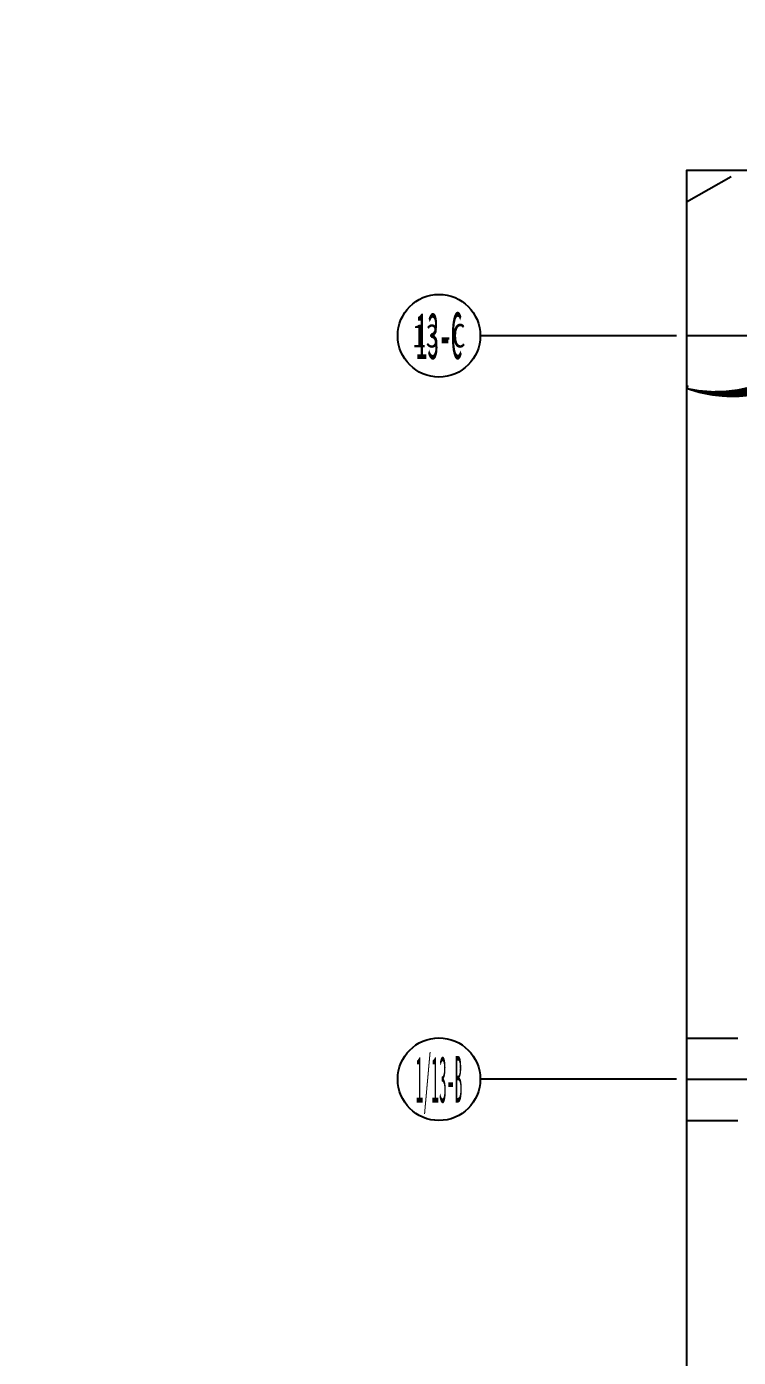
# Model space of a CAD drawing. Extents: x 175123 to 260190, y 15257 to 44959.
# Drawn here: x 232127 to 235576, y 35123 to 41567 of the extents above; entities that cross this region are included whole.
import ezdxf
from ezdxf.enums import TextEntityAlignment as Align
from ezdxf.xclip import XClip

# ---------------------------------------------------------------- set-up
doc = ezdxf.new("R2010")
doc.units = 0
doc.header["$LTSCALE"] = 1000
doc.header["$MEASUREMENT"] = 0
doc.header["$XCLIPFRAME"] = 2
for name, pattern in [('13#结构梁$0$DASH', [0.35, 0.25, -0.1]), ('13#结构梁$0$X-104 13#平面$0$DOTE', [2.42, 2, -0.2, 0.02, -0.2]), ('X-104 13#平面$0$DOTE', [2.42, 2, -0.2, 0.02, -0.2])]:
    doc.linetypes.add(name, pattern=pattern)
for name, color, linetype in [('01-标注_轴线坐标', 132, 'Continuous'), ('13#结构梁$0$s-beam', 4, '13#结构梁$0$DASH'), ('13#结构梁$0$X-104 13#平面$0$A_AXIS-轴线', 36, '13#结构梁$0$X-104 13#平面$0$DOTE'), ('AXIS_TEXT', 7, 'Continuous'), ('X-104 13#平面$0$A_AXIS-轴线', 36, 'X-104 13#平面$0$DOTE'), ('图层1', 7, 'Continuous')]:
    doc.layers.add(name, color=color, linetype=linetype)
doc.layers.add('X-104 13#平面$0$000套内', color=226, linetype='Continuous', lineweight=30, plot=False)
doc.layers.add('X-104 13#平面$0$DIM_MODI', color=6, linetype='Continuous', plot=False)
doc.styles.add('_TCH_AXIS', font='STXIHEI.TTF', dxfattribs={"width": 0.75})
doc.styles.add('COMPLEX', font='COMPLEX')
doc.styles.add('图签信息$0$华文细黑', font='STXIHEI.TTF', dxfattribs={"height": 10})

# ---------------------------------------------------------------- blocks, each defined once
blk = doc.blocks.new('X-104 13#平面')
at = {"layer": '13#结构梁$0$s-beam', "color": 0}
for p, q in [((40156.3, 76999.5), (48200, 81557.6)), ((44150, 76999.5), (48200.1, 76999.5)), ((44150, 76599.5), (48200.1, 76599.5))]:
    blk.add_line(p, q, dxfattribs=at)
at = {"layer": '13#结构梁$0$X-104 13#平面$0$A_AXIS-轴线', "color": 0, "linetype": '13#结构梁$0$X-104 13#平面$0$DOTE'}
blk.add_line((60408.4, 80400), (-2925, 80400), dxfattribs=at)
at = {"layer": 'X-104 13#平面$0$000套内', "color": 0}
blk.add_lwpolyline([(4100, 77750), (4100, 68700), (-750, 68700), (-750, 59850), (21950, 59850), (21950, 61450), (58250, 61450), (58250, 71300), (48400, 71300), (48400, 73450), (53400, 73450), (53400, 80500), (58250, 80500), (58250, 81290.1), (53289, 85452.6), (37950, 76613.3), (37950, 72450), (12454.9, 72450), (4447.4, 77750)], close=True, dxfattribs=at)
at = {"layer": 'X-104 13#平面$0$A_AXIS-轴线', "color": 0, "linetype": 'X-104 13#平面$0$DOTE'}
for p, q in [((60408.4, 80400), (-2925, 80400)), ((39500, 76800), (60408.4, 76800))]:
    blk.add_line(p, q, dxfattribs=at)
at = {"layer": 'X-104 13#平面$0$DIM_MODI', "color": 0}
for points in [[(43896.5, 78153.3, 0, 150, 0.5), (44795.8, 78695.3, 0, 150, 0.5), (45352.5, 79030.8, 0, 150, 0.5), (45909.3, 79366.3, 0, 150, 0.5), (46551.6, 79753.4, 0, 150, 0.5), (47236.8, 80166.3, 0, 150, 0.5), (48136.1, 80708.3, 0, 150, 0.5), (48907, 81172.8, 0, 150, 0.5), (49463.7, 81508.3, 0, 150, 0.5), (49977.6, 81818, 0, 150, 0.5), (50662.8, 82230.9, 0, 150, 0.5), (51476.5, 82721.2, 0, 150, 0.5), (52161.7, 83134.2, 0, 150, 0.5), (52846.9, 83547.1, 0, 150, 0.5), (53002.9, 83641.1, 0, 150, 0.5), (53751.2, 83141, 0, 150, 0.5)], [(50961.6, 85873.6, 0, 150, 0.5), (50053.3, 85346.7, 0, 150, 0.5), (49145.1, 84819.8, 0, 150, 0.5), (47977.4, 84142.4, 0, 150, 0.5), (47155.6, 83665.7, 0, 150, 0.5), (46593.4, 83339.5, 0, 150, 0.5), (45425.7, 82662.1, 0, 150, 0.5), (44387.7, 82059.9, 0, 150, 0.5), (43609.2, 81608.3, 0, 150, 0.5)]]:
    blk.add_lwpolyline(points, format="xyseb", dxfattribs=at)
at = {"color": 0, "style": '图签信息$0$华文细黑'}
for p in [(72170.3, 105564.8), (72170.3, 43164.8), (72170.3, -19235.2)]:
    blk.add_attdef('200X', text='', height=100, dxfattribs=at).set_placement(p, align=Align.BOTTOM_RIGHT)
at = {"layer": 'AXIS_TEXT', "color": 0, "style": 'COMPLEX', "width": 1.041667}
for p, p2 in [((-400, 156296.3), (0, 156296.3)), ((7800, 156296.3), (8200, 156296.3)), ((12300, 156296.3), (12700, 156296.3)), ((21300, 156296.3), (21700, 156296.3)), ((30300, 156296.3), (30700, 156296.3)), ((39300, 156296.3), (39700, 156296.3)), ((48300, 156296.3), (48700, 156296.3)), ((57300, 156296.3), (57700, 156296.3)), ((-7525, 142576), (-7125, 142576)), ((64743.5, 142576), (65143.5, 142576)), ((-7525, 139476), (-7125, 139476)), ((64743.5, 138976), (65143.5, 138976)), ((-7525, 133576), (-7125, 133576)), ((64743.5, 133576), (65143.5, 133576)), ((-7525, 124576), (-7125, 124576)), ((64743.5, 124576), (65143.5, 124576)), ((-400, 112775), (0, 112775)), ((7800, 112775), (8200, 112775)), ((12300, 112775), (12700, 112775)), ((21300, 112775), (21700, 112775)), ((30300, 112775), (30700, 112775)), ((39300, 112775), (39700, 112775)), ((48300, 112775), (48700, 112775)), ((57300, 112775), (57700, 112775)), ((-400, 89896.3), (0, 89896.3)), ((7800, 89896.3), (8200, 89896.3)), ((12300, 89896.3), (12700, 89896.3)), ((21300, 89896.3), (21700, 89896.3)), ((30300, 89896.3), (30700, 89896.3)), ((39300, 89896.3), (39700, 89896.3)), ((48300, 89896.3), (48700, 89896.3)), ((57300, 89896.3), (57700, 89896.3)), ((-7525, 80176), (-7125, 80176)), ((64743.5, 80176), (65143.5, 80176)), ((-7525, 77076), (-7125, 77076)), ((64743.5, 76576), (65143.5, 76576)), ((-7525, 71176), (-7125, 71176)), ((64743.5, 71176), (65143.5, 71176)), ((-7525, 62176), (-7125, 62176)), ((64743.5, 62176), (65143.5, 62176)), ((-400, 50375), (0, 50375)), ((7800, 50375), (8200, 50375)), ((12300, 50375), (12700, 50375)), ((21300, 50375), (21700, 50375)), ((30300, 50375), (30700, 50375)), ((39300, 50375), (39700, 50375)), ((48300, 50375), (48700, 50375)), ((57300, 50375), (57700, 50375)), ((-400, 27496.3), (0, 27496.3)), ((7800, 27496.3), (8200, 27496.3)), ((12300, 27496.3), (12700, 27496.3)), ((21300, 27496.3), (21700, 27496.3)), ((30300, 27496.3), (30700, 27496.3)), ((39300, 27496.3), (39700, 27496.3)), ((48300, 27496.3), (48700, 27496.3)), ((57300, 27496.3), (57700, 27496.3)), ((-7525, 17776), (-7125, 17776)), ((64743.5, 17776), (65143.5, 17776)), ((-7525, 14676), (-7125, 14676)), ((64743.5, 14176), (65143.5, 14176)), ((-7525, 8776), (-7125, 8776)), ((64743.5, 8776), (65143.5, 8776)), ((-7525, -224), (-7125, -224)), ((64743.5, -224), (65143.5, -224)), ((-400, -12025), (0, -12025)), ((7800, -12025), (8200, -12025)), ((12300, -12025), (12700, -12025)), ((21300, -12025), (21700, -12025)), ((30300, -12025), (30700, -12025)), ((39300, -12025), (39700, -12025)), ((48300, -12025), (48700, -12025)), ((57300, -12025), (57700, -12025))]:
    blk.add_attdef('A', text='', height=448, dxfattribs=at).set_placement(p, p2, align=Align.FIT)

msp = doc.modelspace()

# ---------------------------------------------------------------- linework, layer by layer
at = {"layer": '01-标注_轴线坐标'}
for p, q in [((235275.2, 40070.3), (234325.2, 40070.3)), ((235275.2, 40070.3), (234325.2, 40070.3)), ((235275.2, 40070.3), (234325.2, 40070.3)), ((235275.2, 36470.3), (234325.2, 36470.3)), ((235275.2, 36470.3), (234325.2, 36470.3)), ((235275.2, 36470.3), (234325.2, 36470.3))]:
    msp.add_line(p, q, dxfattribs=at)
for centre in [(234125.2, 40070.3), (234125.2, 40070.3), (234125.2, 40070.3), (234125.2, 36470.3), (234125.2, 36470.3), (234125.2, 36470.3)]:
    msp.add_circle(centre, 200, dxfattribs=at)

# ---------------------------------------------------------------- block references
at = {"layer": '图层1', "color": 251}
ref = msp.add_blockref('X-104 13#平面', (188023.7, -40329.7), dxfattribs=at)
XClip(ref).set_block_clipping_path([(47300.0000000066, 70599.9999999998), (54100.0000000072, 81199.9999999998)])

# ---------------------------------------------------------------- texts
at = {"layer": '01-标注_轴线坐标', "color": 7, "style": '_TCH_AXIS'}
for s, height, width, p, p2 in [('13-C', 226.27, 0.442077, (234012.1, 39957.2), (234238.4, 39957.2)), ('13-C', 226.27, 0.442077, (234012.1, 39957.2), (234238.4, 39957.2)), ('13-C', 114.1, 0.743037, (233997.4, 40013.3), (234253.1, 40013.3)), ('1/13-B', 226.27, 0.331448, (234012.1, 36357.2), (234238.4, 36357.2)), ('1/13-B', 226.27, 0.331448, (234012.1, 36357.2), (234238.4, 36357.2))]:
    msp.add_text(s, height=height, dxfattribs=dict(at, width=width)).set_placement(p, p2, align=Align.FIT)

doc.saveas('drawing.dxf')
